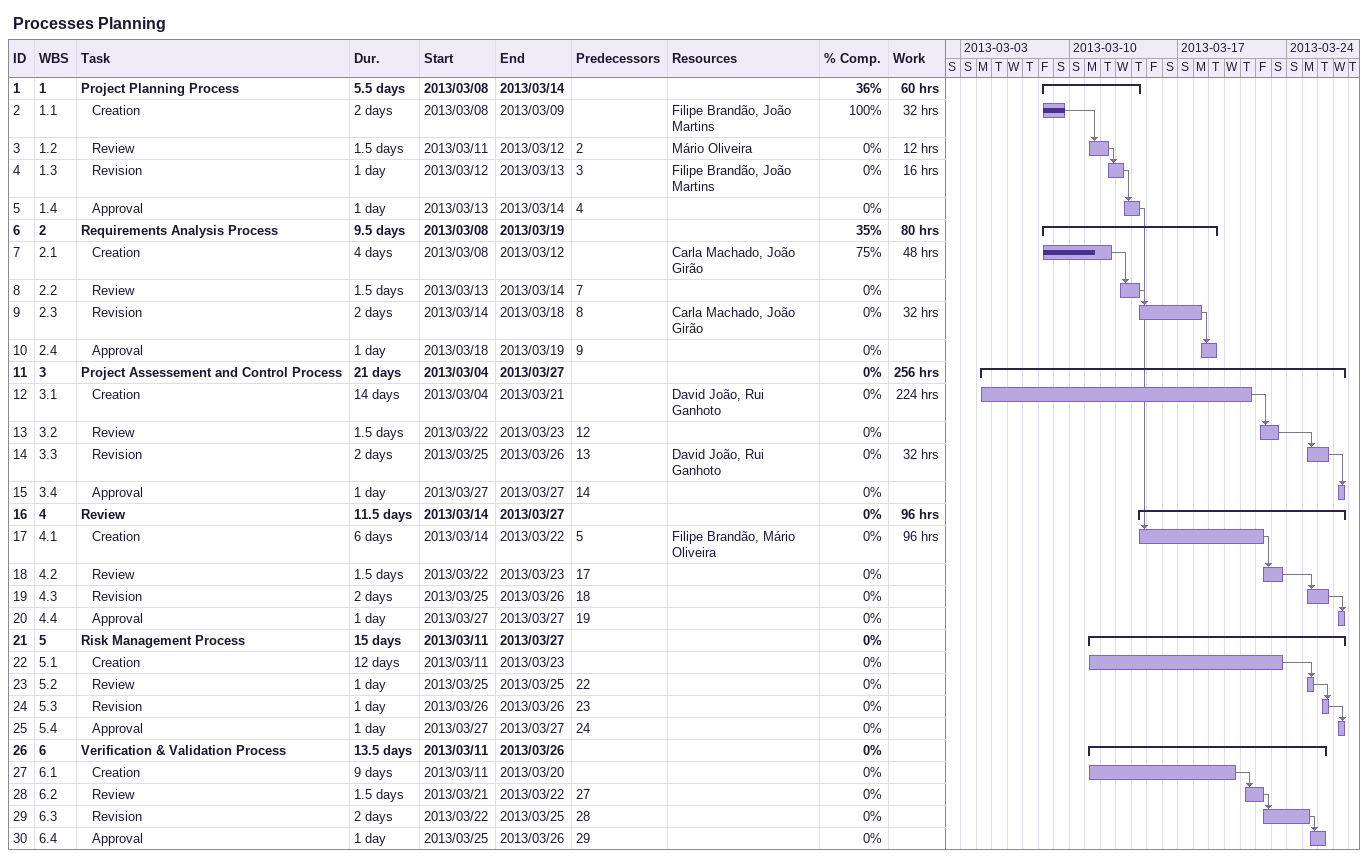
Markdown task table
Processes Planning

| ID | WBS | Task | Duration | Start | Finish | Predecessors | Resources | % complete | Work (h) |
|---|---|---|---|---|---|---|---|---|---|
| 1 | 1 | **Project Planning Process** | 5.5d | 2013-03-08 | 2013-03-14 |  |  | 36 | 60 |
| 2 | 1.1 | Creation | 2d | 2013-03-08 | 2013-03-09 |  | Filipe Brandão, João Martins | 100 | 32 |
| 3 | 1.2 | Review | 1.5d | 2013-03-11 | 2013-03-12 | 2 | Mário Oliveira | 0 | 12 |
| 4 | 1.3 | Revision | 1d | 2013-03-12 | 2013-03-13 | 3 | Filipe Brandão, João Martins | 0 | 16 |
| 5 | 1.4 | Approval | 1d | 2013-03-13 | 2013-03-14 | 4 |  | 0 |  |
| 6 | 2 | **Requirements Analysis Process** | 9.5d | 2013-03-08 | 2013-03-19 |  |  | 35 | 80 |
| 7 | 2.1 | Creation | 4d | 2013-03-08 | 2013-03-12 |  | Carla Machado, João Girão | 75 | 48 |
| 8 | 2.2 | Review | 1.5d | 2013-03-13 | 2013-03-14 | 7 |  | 0 |  |
| 9 | 2.3 | Revision | 2d | 2013-03-14 | 2013-03-18 | 8 | Carla Machado, João Girão | 0 | 32 |
| 10 | 2.4 | Approval | 1d | 2013-03-18 | 2013-03-19 | 9 |  | 0 |  |
| 11 | 3 | **Project Assessement and Control Process** | 21d | 2013-03-04 | 2013-03-27 |  |  | 0 | 256 |
| 12 | 3.1 | Creation | 14d | 2013-03-04 | 2013-03-21 |  | David João, Rui Ganhoto | 0 | 224 |
| 13 | 3.2 | Review | 1.5d | 2013-03-22 | 2013-03-23 | 12 |  | 0 |  |
| 14 | 3.3 | Revision | 2d | 2013-03-25 | 2013-03-26 | 13 | David João, Rui Ganhoto | 0 | 32 |
| 15 | 3.4 | Approval | 1d | 2013-03-27 | 2013-03-27 | 14 |  | 0 |  |
| 16 | 4 | **Review** | 11.5d | 2013-03-14 | 2013-03-27 |  |  | 0 | 96 |
| 17 | 4.1 | Creation | 6d | 2013-03-14 | 2013-03-22 | 5 | Filipe Brandão, Mário Oliveira | 0 | 96 |
| 18 | 4.2 | Review | 1.5d | 2013-03-22 | 2013-03-23 | 17 |  | 0 |  |
| 19 | 4.3 | Revision | 2d | 2013-03-25 | 2013-03-26 | 18 |  | 0 |  |
| 20 | 4.4 | Approval | 1d | 2013-03-27 | 2013-03-27 | 19 |  | 0 |  |
| 21 | 5 | **Risk Management Process** | 15d | 2013-03-11 | 2013-03-27 |  |  | 0 |  |
| 22 | 5.1 | Creation | 12d | 2013-03-11 | 2013-03-23 |  |  | 0 |  |
| 23 | 5.2 | Review | 1d | 2013-03-25 | 2013-03-25 | 22 |  | 0 |  |
| 24 | 5.3 | Revision | 1d | 2013-03-26 | 2013-03-26 | 23 |  | 0 |  |
| 25 | 5.4 | Approval | 1d | 2013-03-27 | 2013-03-27 | 24 |  | 0 |  |
| 26 | 6 | **Verification & Validation Process** | 13.5d | 2013-03-11 | 2013-03-26 |  |  | 0 |  |
| 27 | 6.1 | Creation | 9d | 2013-03-11 | 2013-03-20 |  |  | 0 |  |
| 28 | 6.2 | Review | 1.5d | 2013-03-21 | 2013-03-22 | 27 |  | 0 |  |
| 29 | 6.3 | Revision | 2d | 2013-03-22 | 2013-03-25 | 28 |  | 0 |  |
| 30 | 6.4 | Approval | 1d | 2013-03-25 | 2013-03-26 | 29 |  | 0 |  |
